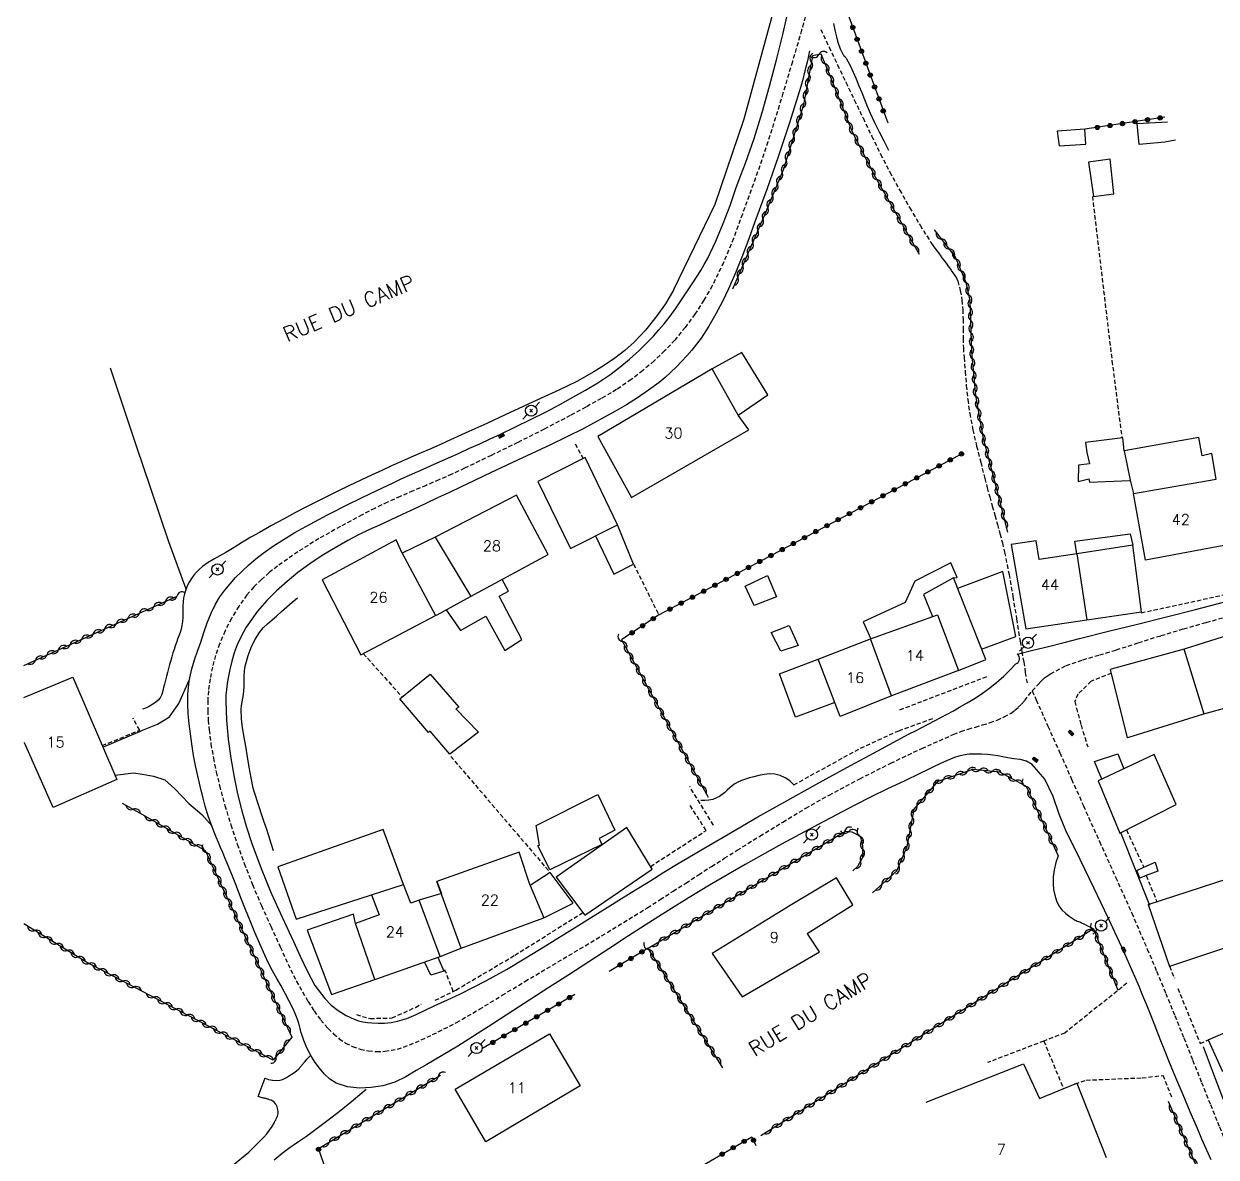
# Model space of a CAD drawing. Header units: millimetres. Extents: x 173000 to 174000, y 134000 to 135000.
# Drawn here: x 173000 to 173140.9, y 134255 to 134388.9 of the extents above; entities that cross this region are included whole.
import ezdxf
from ezdxf.enums import TextEntityAlignment as Align

# ---------------------------------------------------------------- set-up
doc = ezdxf.new("R2010")
doc.units = ezdxf.units.MM
doc.linetypes.add('DASHED', pattern=[0.75, 0.5, -0.25])
doc.layers.get('0').update_dxf_attribs({"linetype": 'CONTINUOUS'})
for name, color, linetype in [('W0001', 6, 'DASHED'), ('W0008', 7, 'CONTINUOUS'), ('W0017', 7, 'CONTINUOUS'), ('W0070', 7, 'DASHED'), ('W0071', 7, 'CONTINUOUS'), ('W0101', 7, 'CONTINUOUS'), ('W0104', 1, 'CONTINUOUS'), ('W0105', 7, 'CONTINUOUS'), ('W0112', 1, 'DASHED'), ('W0211', 2, 'CONTINUOUS'), ('W0310', 3, 'CONTINUOUS'), ('W0323', 7, 'CONTINUOUS'), ('W0330', 7, 'CONTINUOUS'), ('W0401', 7, 'CONTINUOUS'), ('W0473', 7, 'CONTINUOUS'), ('W0989', 7, 'CONTINUOUS'), ('W0991', 7, 'CONTINUOUS'), ('W1102', 7, 'CONTINUOUS')]:
    doc.layers.add(name, color=color, linetype=linetype)
doc.styles.get("Standard").update_dxf_attribs({"font": 'romans.shx', "width": 0.85})

# ---------------------------------------------------------------- blocks, each defined once
blk = doc.blocks.new('T401')
for p, q in [((-0.3, 0.3), (0, 0.3)), ((-0.3, -0.25), (-0.3, 0.3)), ((-0.3, 0.15), (0, 0.15)), ((-0.3, 0), (0, 0)), ((0, 0.3), (0, -0.25)), ((-0.3, -0.15), (0, -0.15)), ((-0.3, -0.25), (-0.3, -0.3)), ((-0.3, -0.3), (0, -0.3)), ((0, -0.3), (0, -0.25))]:
    blk.add_line(p, q)
blk = doc.blocks.new('T473')
for p, q in [((-0.166667, 0.166667), (0.166667, -0.166667)), ((-0.166667, -0.166667), (0.166667, 0.166667)), ((0.500001, 0.500001), (1.000002, 1.000002)), ((-1.000002, -1.000002), (-0.500001, -0.500001))]:
    blk.add_line(p, q)
blk.add_ellipse((0, 0), major_axis=(0.471405, 0.471405), ratio=1, start_param=5.4977871438, end_param=11.780972451)
blk = doc.blocks.new('t323o')
at = {"color": 0, "linetype": 'Continuous'}
for radius in [0.25, 0.15]:
    blk.add_circle((0, 0), radius, dxfattribs=at)
blk = doc.blocks.new('t310o')
at = {"color": 0, "linetype": 'Continuous'}
for centre, start, end in [((-0.5, 0.38), 216.8699, 323.1304), ((0.5, -0.37), 36.8699, 143.1303)]:
    blk.add_arc(centre, 0.625, start, end, dxfattribs=at)

msp = doc.modelspace()

# ---------------------------------------------------------------- linework, layer by layer
at = {"layer": 'W0001'}
for points in [[(173092.88, 134391.89), (173091.88, 134388.13), (173090.79, 134384.41), (173089.68, 134380.69), (173088.81, 134377.82), (173087.89, 134374.96), (173086.94, 134372.11), (173085.93, 134369.28), (173084.89, 134366.41), (173083.83, 134363.53), (173082.67, 134360.69), (173081.32, 134357.93), (173080.34, 134356.24), (173079.28, 134354.6), (173078.13, 134353.02), (173076.89, 134351.51), (173075.7, 134350.24), (173074.44, 134349.04), (173073.12, 134347.91), (173071.75, 134346.85), (173070.02, 134345.67), (173068.22, 134344.61), (173066.39, 134343.61), (173064.56, 134342.62), (173061.47, 134340.99), (173058.35, 134339.42), (173055.21, 134337.89), (173052.06, 134336.38), (173050.56, 134335.68), (173049.04, 134335.01), (173047.51, 134334.35), (173045.99, 134333.7), (173044.46, 134333.04), (173042.95, 134332.36), (173041.45, 134331.64), (173039.97, 134330.89), (173037.4, 134329.5), (173034.86, 134328.06), (173032.37, 134326.51), (173029.98, 134324.82), (173029, 134324.05), (173028.06, 134323.24), (173027.16, 134322.36), (173026.35, 134321.41), (173025.38, 134320.06), (173024.52, 134318.63), (173023.77, 134317.15), (173023.12, 134315.62), (173022.65, 134314.26), (173022.28, 134312.88), (173022, 134311.48), (173021.8, 134310.06), (173021.72, 134308.91), (173021.72, 134307.75), (173021.79, 134306.6), (173021.89, 134305.45), (173022.1, 134303.79), (173022.39, 134302.14), (173022.73, 134300.5), (173023.12, 134298.88), (173023.75, 134296.55), (173024.45, 134294.24), (173025.22, 134291.96), (173026.03, 134289.69), (173027.01, 134287.19), (173028.07, 134284.71), (173029.17, 134282.26), (173030.29, 134279.82), (173030.91, 134278.47), (173031.53, 134277.13), (173032.19, 134275.8), (173032.91, 134274.5), (173033.59, 134273.37), (173034.3, 134272.26), (173035.08, 134271.18), (173035.95, 134270.18), (173036.59, 134269.56), (173037.27, 134268.98), (173038.01, 134268.47), (173038.82, 134268.06), (173039.74, 134267.75), (173040.7, 134267.54), (173041.67, 134267.46), (173042.65, 134267.49), (173044.14, 134267.76), (173045.57, 134268.24), (173046.95, 134268.84), (173048.29, 134269.46), (173051.11, 134270.88), (173053.83, 134272.46), (173056.51, 134274.11), (173059.19, 134275.74), (173062.44, 134277.66), (173065.68, 134279.58), (173068.92, 134281.53), (173072.13, 134283.5), (173073.66, 134284.46), (173075.18, 134285.42), (173076.69, 134286.4), (173078.2, 134287.37), (173079.72, 134288.35), (173081.23, 134289.33), (173082.75, 134290.29), (173084.27, 134291.24), (173086.96, 134292.92), (173089.66, 134294.58), (173092.37, 134296.21), (173095.13, 134297.77), (173098.75, 134299.69), (173102.41, 134301.53), (173106.1, 134303.28), (173109.85, 134304.94), (173110.69, 134305.27), (173111.54, 134305.55), (173112.41, 134305.8), (173113.27, 134306.05), (173114.14, 134306.32), (173114.99, 134306.63), (173115.82, 134307.01), (173116.62, 134307.46), (173117.07, 134307.78), (173117.48, 134308.13), (173117.87, 134308.51), (173118.24, 134308.92), (173119.12, 134310.08)], [(173119.12, 134310.08), (173119.98, 134311.01), (173120.28, 134311.31), (173120.59, 134311.6), (173120.93, 134311.86), (173121.28, 134312.1), (173123.12, 134313.06), (173125.09, 134313.75), (173127.08, 134314.32), (173129.03, 134314.91), (173131.68, 134315.77), (173134.34, 134316.6), (173137.01, 134317.4), (173139.69, 134318.17), (173142.49, 134318.94)], [(173119.12, 134310.08), (173119.6, 134309.01), (173120.99, 134305.89), (173122.39, 134302.76), (173123.78, 134299.64), (173125.17, 134296.51), (173127.07, 134292.28), (173128.98, 134288.06), (173130.88, 134283.82), (173132.72, 134279.57), (173133.82, 134276.96), (173134.9, 134274.34), (173135.97, 134271.71), (173137.03, 134269.08), (173138.08, 134266.45), (173139.13, 134263.82), (173140.19, 134261.19), (173141.25, 134258.56), (173143.1, 134253.94)]]:
    msp.add_lwpolyline(points, dxfattribs=at)
at = {"layer": 'W0008'}
for points in [[(173084.15, 134369.56), (173084.72, 134370.99), (173085.27, 134372.43), (173085.78, 134373.88), (173086.26, 134375.34), (173087.21, 134378.42), (173088.1, 134381.52), (173088.93, 134384.64), (173089.7, 134387.77), (173090.41, 134390.93), (173091.06, 134394.1), (173091.65, 134397.28), (173092.23, 134400.46), (173093.03, 134405.12), (173093.78, 134409.79), (173094.49, 134414.47), (173095.14, 134419.15)], [(173095.67, 134388.91), (173095.82, 134388.14), (173096, 134387.36), (173096.14, 134386.85), (173096.3, 134386.35), (173096.48, 134385.85), (173096.71, 134385.37), (173096.76, 134385.28), (173096.82, 134385.2), (173096.88, 134385.12), (173096.94, 134385.04), (173097.01, 134384.97), (173097.07, 134384.89), (173097.13, 134384.81), (173097.18, 134384.73), (173097.6, 134383.96), (173097.98, 134383.17), (173098.33, 134382.37), (173098.66, 134381.56), (173098.98, 134380.75), (173099.31, 134379.94), (173099.64, 134379.14), (173099.99, 134378.34), (173100.51, 134377.24), (173101.04, 134376.14), (173101.58, 134375.05), (173102.13, 134373.96)], [(173092.83, 134385.69), (173092.57, 134384.5), (173092.28, 134383.32), (173091.97, 134382.14), (173091.64, 134380.97), (173090.43, 134377.06), (173089.12, 134373.18), (173087.76, 134369.32), (173086.36, 134365.47), (173085.63, 134363.48), (173084.89, 134361.5), (173084.11, 134359.53), (173083.24, 134357.59), (173082.52, 134356.09), (173081.74, 134354.61), (173080.91, 134353.16), (173080.01, 134351.75), (173079.48, 134351.03), (173078.93, 134350.34), (173078.34, 134349.67), (173077.74, 134349.02), (173077.1, 134348.36), (173076.45, 134347.72), (173075.77, 134347.11), (173075.06, 134346.52), (173073.8, 134345.59), (173072.51, 134344.71), (173071.18, 134343.87), (173069.83, 134343.08), (173066.06, 134341.05), (173062.21, 134339.16), (173058.33, 134337.35), (173054.47, 134335.52), (173053.08, 134334.85), (173051.68, 134334.19), (173050.28, 134333.53), (173048.88, 134332.87), (173047.48, 134332.21), (173046.08, 134331.55), (173044.69, 134330.9), (173043.29, 134330.24), (173042.03, 134329.66), (173040.77, 134329.09), (173039.52, 134328.5), (173038.29, 134327.86), (173036.76, 134326.99), (173035.25, 134326.07), (173033.78, 134325.1), (173032.36, 134324.04), (173031.09, 134323), (173029.86, 134321.91), (173028.7, 134320.74), (173027.62, 134319.5), (173026.92, 134318.56), (173026.27, 134317.59), (173025.7, 134316.57), (173025.2, 134315.51), (173024.84, 134314.57), (173024.56, 134313.6), (173024.34, 134312.61), (173024.15, 134311.63), (173024.03, 134310.94), (173023.94, 134310.25), (173023.88, 134309.56), (173023.86, 134308.87), (173023.94, 134306.61), (173024.14, 134304.35), (173024.45, 134302.12), (173024.83, 134299.89), (173025.25, 134297.9), (173025.74, 134295.92), (173026.31, 134293.97), (173026.94, 134292.04), (173028.03, 134289.09), (173029.23, 134286.18), (173030.52, 134283.32), (173031.86, 134280.48), (173032.66, 134278.75), (173033.46, 134276.99), (173034.38, 134275.28), (173035.55, 134273.72), (173036.31, 134272.96), (173037.15, 134272.3), (173038.06, 134271.74), (173039.02, 134271.27), (173039.53, 134271.09), (173040.05, 134270.97), (173040.58, 134270.89), (173041.11, 134270.84), (173041.86, 134270.81), (173042.62, 134270.83), (173043.38, 134270.9), (173044.13, 134271.04), (173045.26, 134271.38), (173046.35, 134271.84), (173047.42, 134272.35), (173048.48, 134272.85), (173050.04, 134273.56), (173051.59, 134274.29), (173053.14, 134275.05), (173054.66, 134275.85), (173057, 134277.17), (173059.31, 134278.55), (173061.61, 134279.97), (173063.9, 134281.37), (173065.58, 134282.4), (173067.25, 134283.44), (173068.93, 134284.48), (173070.6, 134285.53), (173072.27, 134286.57), (173073.94, 134287.61), (173075.62, 134288.64), (173077.31, 134289.66), (173080.44, 134291.52), (173083.58, 134293.36), (173086.73, 134295.18), (173089.9, 134296.97), (173093.55, 134299.01), (173097.22, 134301.01), (173100.9, 134303), (173104.58, 134304.98), (173105.32, 134305.37), (173106.07, 134305.76), (173106.83, 134306.15), (173107.58, 134306.53), (173108.33, 134306.92), (173109.08, 134307.31), (173109.82, 134307.72), (173110.55, 134308.14), (173111.46, 134308.67), (173112.37, 134309.22), (173113.25, 134309.8), (173114.11, 134310.42), (173114.93, 134311.09), (173115.72, 134311.78), (173116.48, 134312.51), (173117.2, 134313.27)], [(173140.25, 134254.65), (173139.72, 134255.89), (173139.18, 134257.12), (173138.65, 134258.36), (173137.79, 134260.35), (173136.95, 134262.35), (173136.11, 134264.34), (173135.28, 134266.35), (173134.83, 134267.45), (173134.39, 134268.55), (173133.96, 134269.65), (173133.52, 134270.76), (173133.09, 134271.86), (173132.65, 134272.96), (173132.21, 134274.06), (173131.75, 134275.16), (173131.25, 134276.33), (173130.75, 134277.49), (173130.23, 134278.65), (173129.7, 134279.81), (173128.09, 134283.27), (173126.45, 134286.71), (173124.78, 134290.14), (173123.1, 134293.56), (173122.31, 134295.5), (173121.59, 134297.6), (173120.61, 134299.66), (173119.13, 134301.37), (173118.46, 134301.76), (173117.72, 134301.96), (173116.97, 134302.06), (173116.26, 134302.18), (173115.67, 134302.3), (173115.07, 134302.4), (173114.47, 134302.48), (173113.86, 134302.54), (173113.13, 134302.58), (173112.41, 134302.6), (173111.68, 134302.58), (173110.95, 134302.49), (173110.45, 134302.37), (173109.96, 134302.19), (173109.48, 134302), (173109.01, 134301.8), (173108.23, 134301.46), (173107.46, 134301.1), (173106.69, 134300.72), (173105.92, 134300.35), (173103.98, 134299.42), (173102.03, 134298.49), (173100.09, 134297.54), (173098.16, 134296.57), (173093.82, 134294.29), (173089.51, 134291.96), (173085.23, 134289.58), (173080.99, 134287.11), (173078.58, 134285.66), (173076.19, 134284.18), (173073.82, 134282.67), (173071.45, 134281.14), (173069.1, 134279.6), (173066.74, 134278.06), (173064.38, 134276.53), (173062.01, 134275.02), (173058.43, 134272.72), (173054.87, 134270.39), (173051.27, 134268.1), (173047.59, 134265.95), (173046.36, 134265.23), (173045.12, 134264.49), (173043.81, 134263.84), (173042.41, 134263.42), (173041.05, 134263.21), (173039.65, 134263.15), (173038.25, 134263.31), (173036.9, 134263.74), (173036.13, 134264.2), (173035.49, 134264.81), (173034.94, 134265.49), (173034.43, 134266.17), (173034.02, 134266.79), (173033.67, 134267.43), (173033.36, 134268.09), (173033.07, 134268.77), (173032.94, 134269.11), (173032.83, 134269.46), (173032.73, 134269.81), (173032.64, 134270.17), (173032.55, 134270.52), (173032.45, 134270.88), (173032.34, 134271.23), (173032.21, 134271.57), (173031.81, 134272.51), (173031.36, 134273.43), (173030.88, 134274.33), (173030.38, 134275.22), (173029.88, 134276.11), (173029.39, 134277.01), (173028.92, 134277.91), (173028.47, 134278.83), (173027.87, 134280.17), (173027.29, 134281.53), (173026.73, 134282.89), (173026.18, 134284.26), (173025.64, 134285.63), (173025.11, 134287), (173024.56, 134288.37), (173024.01, 134289.73), (173023.76, 134290.35), (173023.5, 134290.96), (173023.24, 134291.56), (173022.98, 134292.17), (173022.72, 134292.78), (173022.47, 134293.4), (173022.23, 134294.01), (173022.01, 134294.64), (173021.71, 134295.54), (173021.43, 134296.46), (173021.18, 134297.38), (173020.95, 134298.31), (173020.63, 134299.67), (173020.33, 134301.05), (173020.06, 134302.43), (173019.84, 134303.81), (173019.67, 134304.99), (173019.52, 134306.17), (173019.42, 134307.36), (173019.38, 134308.55), (173019.37, 134308.93), (173019.38, 134309.31), (173019.39, 134309.7), (173019.41, 134310.08), (173019.44, 134310.46), (173019.48, 134310.84), (173019.54, 134311.22), (173019.6, 134311.6), (173019.85, 134312.68), (173020.17, 134313.73), (173020.53, 134314.78), (173020.9, 134315.82), (173021.28, 134316.96), (173021.67, 134318.11), (173022.11, 134319.24), (173022.64, 134320.33), (173023.16, 134321.17), (173023.74, 134321.96), (173024.37, 134322.72), (173025.02, 134323.45), (173025.79, 134324.22), (173026.58, 134324.96), (173027.41, 134325.67), (173028.27, 134326.34), (173029.49, 134327.2), (173030.75, 134328.01), (173032.03, 134328.77), (173033.32, 134329.51), (173035.86, 134330.88), (173038.43, 134332.18), (173041.02, 134333.43), (173043.62, 134334.67), (173044.59, 134335.12), (173045.56, 134335.57), (173046.53, 134336.01), (173047.51, 134336.44), (173048.48, 134336.87), (173049.46, 134337.3), (173050.43, 134337.73), (173051.41, 134338.17), (173052.64, 134338.73), (173053.87, 134339.28), (173055.1, 134339.84), (173056.32, 134340.41), (173058.1, 134341.27), (173059.87, 134342.13), (173061.64, 134343.02), (173063.38, 134343.95), (173064.87, 134344.76), (173066.35, 134345.59), (173067.8, 134346.46), (173069.21, 134347.41), (173070.4, 134348.31), (173071.54, 134349.27), (173072.65, 134350.26), (173073.71, 134351.3), (173074.38, 134351.99), (173075.02, 134352.71), (173075.63, 134353.45), (173076.23, 134354.2), (173076.99, 134355.22), (173077.71, 134356.27), (173078.41, 134357.33), (173079.1, 134358.4), (173079.54, 134359.07), (173079.97, 134359.74), (173080.38, 134360.43), (173080.76, 134361.13), (173081.73, 134363.19), (173082.62, 134365.28), (173083.43, 134367.4), (173084.15, 134369.56)], [(173117.35, 134314.42), (173119.2, 134314.88), (173121.04, 134315.33), (173122.89, 134315.79), (173124.73, 134316.25), (173128.15, 134317.11), (173131.57, 134317.97), (173134.98, 134318.83), (173138.4, 134319.7), (173143.39, 134321)], [(173117.2, 134313.27), (173117.35, 134313.34), (173117.47, 134313.44), (173117.56, 134313.58), (173117.62, 134313.73), (173117.63, 134313.92), (173117.59, 134314.11), (173117.5, 134314.29), (173117.36, 134314.43)], [(173133.01, 134284.72), (173129.63, 134293.21)], [(173146.03, 134250.88), (173144.12, 134255.69), (173142.23, 134260.5), (173141.5, 134262.37), (173140.78, 134264.25), (173140.07, 134266.12), (173139.37, 134268)]]:
    msp.add_lwpolyline(points, dxfattribs=at)
at = {"layer": 'W0017'}
for points in [[(173014, 134305.43), (173015.78, 134306.16), (173017.19, 134306.99), (173018.3, 134308.58), (173019.54, 134311.32)], [(173009.35, 134303.43), (173013.77, 134305.33), (173014, 134305.43)], [(173010.78, 134300.1), (173012.95, 134300.39), (173014, 134300.22)], [(173014, 134300.22), (173015.32, 134300), (173016.64, 134299.55), (173017.84, 134298.52), (173019.48, 134296.77), (173021.03, 134295.48), (173022.23, 134294.09)]]:
    msp.add_lwpolyline(points, dxfattribs=at)
at = {"layer": 'W0070'}
msp.add_lwpolyline([(173094.14, 134388.22), (173095.13, 134386.14), (173096.12, 134384.05), (173097.11, 134381.98), (173098.11, 134379.9), (173099.14, 134377.76), (173100.16, 134375.62), (173101.21, 134373.48), (173102.3, 134371.37), (173103.46, 134369.26), (173104.64, 134367.17), (173105.87, 134365.1), (173107.16, 134363.06), (173107.44, 134362.64), (173107.74, 134362.22), (173108.04, 134361.81), (173108.35, 134361.41), (173108.66, 134361), (173108.96, 134360.59), (173109.26, 134360.18), (173109.55, 134359.75), (173109.76, 134359.45), (173109.98, 134359.15), (173110.18, 134358.83), (173110.33, 134358.48), (173110.63, 134357.37), (173110.82, 134356.24), (173110.92, 134355.1), (173110.96, 134353.96), (173110.97, 134352.83), (173110.97, 134351.7), (173110.99, 134350.58), (173111.07, 134349.45), (173111.21, 134347.8), (173111.34, 134346.15), (173111.51, 134344.49), (173111.74, 134342.85), (173112.11, 134340.91), (173112.56, 134338.99), (173113.04, 134337.08), (173113.52, 134335.17), (173113.81, 134334.08), (173114.1, 134332.99), (173114.41, 134331.91), (173114.72, 134330.82), (173115.02, 134329.74), (173115.32, 134328.65), (173115.6, 134327.56), (173115.85, 134326.46), (173116.39, 134323.84), (173116.85, 134321.21), (173117.28, 134318.57), (173117.71, 134315.94), (173117.91, 134314.71), (173118.12, 134313.48), (173118.31, 134312.25), (173118.51, 134311.02)], dxfattribs=at)
at = {"layer": 'W0071'}
for points in [[(173028.49, 134264.33), (173028.92, 134264.17), (173029.37, 134264.08), (173029.82, 134264.05), (173030.28, 134264.09), (173030.55, 134264.16), (173030.8, 134264.27), (173031.04, 134264.41), (173031.27, 134264.55), (173031.59, 134264.75), (173031.9, 134264.96), (173032.2, 134265.19), (173032.48, 134265.43), (173032.55, 134265.5), (173032.62, 134265.58), (173032.69, 134265.66), (173032.75, 134265.74), (173032.81, 134265.82), (173032.87, 134265.9), (173032.94, 134265.98), (173033, 134266.05), (173033.23, 134266.3), (173033.45, 134266.55), (173033.68, 134266.79), (173033.91, 134267.03)], [(173027.69, 134262.14), (173028.49, 134264.34)], [(173040.45, 134262.96), (173038.95, 134261.72), (173037.43, 134260.5), (173035.9, 134259.3), (173034.35, 134258.12), (173033.87, 134257.77), (173033.4, 134257.43), (173032.91, 134257.1), (173032.43, 134256.78), (173031.95, 134256.45), (173031.47, 134256.11), (173030.99, 134255.77), (173030.53, 134255.41), (173030.05, 134255.02), (173029.58, 134254.61)], [(173024.65, 134253.98), (173026.56, 134255.58), (173028.34, 134257.33), (173028.7, 134257.74), (173029.03, 134258.17), (173029.33, 134258.62), (173029.6, 134259.09), (173029.67, 134259.23), (173029.75, 134259.37), (173029.82, 134259.51), (173029.89, 134259.66), (173029.95, 134259.81), (173030, 134259.97), (173030.03, 134260.13), (173030.04, 134260.29), (173030.01, 134260.62), (173029.91, 134260.93), (173029.76, 134261.23), (173029.56, 134261.49), (173029.41, 134261.61), (173029.23, 134261.7), (173029.04, 134261.76), (173028.86, 134261.82), (173028.77, 134261.85), (173028.69, 134261.88), (173028.6, 134261.9), (173028.51, 134261.92), (173028.42, 134261.94), (173028.33, 134261.96), (173028.24, 134261.98), (173028.16, 134262), (173028.04, 134262.04), (173027.92, 134262.07), (173027.8, 134262.11), (173027.69, 134262.14)]]:
    msp.add_lwpolyline(points, dxfattribs=at)
at = {"layer": 'W0101'}
for points in [[(173081.33, 134348.13), (173067.8, 134340.13), (173071.78, 134332.94), (173085.65, 134340.91), (173084.4, 134342.65)], [(173084.4, 134342.65), (173081.33, 134348.13)], [(173142.21, 134327.32), (173132.51, 134325.53), (173131.11, 134333.39), (173140.86, 134335.09)], [(173058.21, 134333.19), (173048.6, 134328.23)], [(173052.78, 134321.24), (173061.95, 134326.17), (173058.21, 134333.19)], [(173044.69, 134326.35), (173044.7, 134326.34), (173043.97, 134327.92), (173035.23, 134323.2)], [(173048.6, 134328.23), (173052.79, 134321.24)], [(173124.41, 134326.28), (173119.94, 134325.61), (173119.61, 134327.81), (173116.62, 134327.37)], [(173116.62, 134327.37), (173118.39, 134317.42), (173125.59, 134318.48)], [(173044.69, 134326.35), (173048.63, 134318.96)], [(173124.41, 134326.28), (173125.59, 134318.48)], [(173035.23, 134323.2), (173039.82, 134314.34), (173048.63, 134318.96)], [(173100.03, 134316.23), (173107.93, 134319.05), (173110.43, 134312.5)], [(173146.9, 134317.98), (173142.45, 134316.7), (173137.06, 134314.99)], [(173102.52, 134309.47), (173096.42, 134307.03), (173093.84, 134313.82), (173100.03, 134316.23)], [(173139.44, 134307.33), (173137.06, 134314.99)], [(173110.43, 134312.5), (173102.52, 134309.47)], [(173005.79, 134311.7), (173011, 134299.6), (173003.46, 134296.31), (173000.08, 134303.94), (173000, 134303.91)], [(173000, 134309.29), (173005.79, 134311.7)], [(173149.11, 134310.01), (173139.38, 134307.31)], [(173059.8, 134287.07), (173058.51, 134291.02), (173048.78, 134287.56), (173049.33, 134286.15)], [(173132.84, 134284.83), (173153.43, 134291.52), (173155.88, 134284.35), (173135.34, 134277.52)], [(173041.06, 134285.98), (173044.87, 134287.21)], [(173046.72, 134285.33), (173045.71, 134285), (173045.7, 134285.01), (173044.87, 134287.21)], [(173051.66, 134279.69), (173048.78, 134287.56)], [(173059.8, 134287.07), (173061.42, 134283.26)], [(173041.06, 134285.98), (173041.99, 134283.63), (173039.2, 134282.6)], [(173049.18, 134278.7), (173046.72, 134285.33)], [(173132.84, 134284.83), (173135.34, 134277.52)], [(173041.45, 134275.99), (173039.2, 134282.6)], [(173051.66, 134279.69), (173061.42, 134283.26)], [(173041.45, 134275.99), (173049.18, 134278.7)], [(173106.6, 134261.5), (173118.08, 134266.01), (173120, 134261.93), (173124.41, 134263.72), (173127.88, 134254.96)]]:
    msp.add_lwpolyline(points, dxfattribs=at)
for points in [[(173096.01, 134287.99), (173090.52, 134284.71), (173081.33, 134279.06), (173084.88, 134273.92), (173094.01, 134279.25), (173092.61, 134281.34), (173092.53, 134281.42), (173097.94, 134284.81)], [(173062.08, 134269.55), (173065.71, 134263.43), (173054.57, 134256.79), (173050.96, 134263.03)]]:
    msp.add_lwpolyline(points, close=True, dxfattribs=at)
at = {"layer": 'W0104'}
for points in [[(173136.07, 134375.15), (173134.81, 134374.9), (173131.77, 134374.62), (173131.52, 134377.1), (173135.09, 134377.3)], [(173084.84, 134350.04), (173081.33, 134348.13)], [(173084.4, 134342.65), (173087.88, 134345.05), (173084.84, 134350.04)], [(173140.86, 134335.09), (173140.36, 134338.13), (173139.2, 134337.85), (173138.8, 134340), (173129.98, 134338.44), (173129.84, 134339.97), (173125.42, 134339.41), (173125.59, 134338.25), (173125.9, 134336.88), (173124.59, 134336.76), (173124.54, 134334.8), (173125.81, 134335.14), (173125.9, 134334.73), (173130.64, 134334.94), (173130.7, 134334.97), (173131.11, 134333.39)], [(173129.98, 134338.44), (173130.7, 134334.97)], [(173067.54, 134328.39), (173069.68, 134323.85), (173072.04, 134325.05), (173070.12, 134329.69)], [(173048.6, 134328.23), (173044.69, 134326.35)], [(173124.41, 134326.28), (173124.17, 134327.78), (173130.71, 134328.64), (173131.02, 134327.29)], [(173125.59, 134318.48), (173132.04, 134319.43), (173131.02, 134327.29), (173124.41, 134326.28)], [(173110.43, 134312.5), (173113.63, 134313.8), (173109.82, 134323.42), (173110.27, 134323.46), (173109.51, 134325.22), (173105.26, 134323.03), (173104.11, 134320.51), (173099.15, 134318.25), (173100.06, 134316.23)], [(173049.88, 134319.64), (173051.57, 134317.2), (173054.58, 134318.89), (173056.81, 134314.84), (173058.85, 134316.13), (173056.15, 134321.28), (173057.26, 134321.87), (173056.51, 134323.24)], [(173109.82, 134323.42), (173106.27, 134321.46), (173107.36, 134318.85)], [(173113.15, 134315.02), (173117.2, 134316.5), (173115.64, 134324.18), (173110.31, 134322.18)], [(173048.63, 134318.96), (173048.84, 134319.07), (173052.78, 134321.24)], [(173137.06, 134314.99), (173128.47, 134312.62), (173128.38, 134312.58)], [(173095.79, 134308.69), (173091.15, 134306.96), (173089.29, 134312.07), (173093.84, 134313.82)], [(173139.38, 134307.31), (173130.37, 134304.52), (173128.38, 134312.58)], [(173127.36, 134299.64), (173126.49, 134301.72), (173129.23, 134302.63), (173129.95, 134300.86)], [(173044.87, 134287.21), (173042.43, 134293.69), (173030.01, 134289.28)], [(173030.01, 134289.28), (173032.18, 134283.1)], [(173061.42, 134283.26), (173064.89, 134285.01), (173062.16, 134288.63), (173059.8, 134287.07)], [(173032.18, 134283.1), (173041.06, 134285.98)], [(173049.33, 134286.15), (173046.72, 134285.33)], [(173039.2, 134282.6), (173038.94, 134283.68), (173033.48, 134281.79)], [(173033.48, 134281.79), (173036.33, 134274.21)], [(173049.18, 134278.7), (173049.17, 134278.7), (173051.66, 134279.69)], [(173048.9, 134278.6), (173049.6, 134276.96), (173048.07, 134276.49), (173047.32, 134278.05)], [(173036.33, 134274.21), (173041.45, 134275.99)], [(173139.93, 134268.83), (173144.93, 134271.01), (173146.66, 134267.35)], [(173139.93, 134268.83), (173141.6, 134265.11)]]:
    msp.add_lwpolyline(points, dxfattribs=at)
for points in [[(173125.34, 134376.42), (173122.07, 134376.21), (173122.32, 134374.47), (173125.45, 134374.65)], [(173125.76, 134372.53), (173126.38, 134368.47), (173128.76, 134368.81), (173128.33, 134372.9)], [(173066.33, 134337.65), (173060.73, 134334.8), (173064.58, 134326.89), (173070.12, 134329.69)], [(173085.23, 134322.43), (173087.87, 134323.72), (173088.92, 134321.19), (173086.28, 134320.15)], [(173089.43, 134314.78), (173088.29, 134316.96), (173090.42, 134317.8), (173091.48, 134315.43)], [(173050.32, 134302.61), (173047.99, 134305.31), (173047.8, 134305.16), (173044.43, 134309.12), (173048, 134312.05), (173051.37, 134308.13), (173051.02, 134307.96), (173053.7, 134305.18)], [(173126.93, 134299.44), (173129.46, 134293.25), (173136.14, 134296.65), (173133.53, 134302.55)], [(173062.13, 134288.94), (173060.71, 134291.8), (173060.9, 134291.86), (173060.54, 134294.18), (173067.82, 134297.83), (173069.83, 134293.63), (173067.96, 134292.63), (173068.28, 134291.93)], [(173066.27, 134283.56), (173074.24, 134289.01), (173071.24, 134293.93), (173062.89, 134288.08)]]:
    msp.add_lwpolyline(points, close=True, dxfattribs=at)
at = {"layer": 'W0105'}
for points in [[(173132.3, 134289.25), (173133.66, 134289.83), (173133.96, 134288.79), (173132.59, 134288.26)], [(173132.59, 134288.26), (173131.84, 134287.93), (173131.47, 134288.87), (173132.3, 134289.25)]]:
    msp.add_lwpolyline(points, dxfattribs=at)
at = {"layer": 'W0112'}
for points in [[(173126.23, 134368.5), (173128.55, 134349.07), (173129.72, 134339.96)], [(173065.15, 134339.27), (173066.08, 134337.52)], [(173132, 134319.29), (173142.49, 134321.58), (173151.14, 134323.63), (173161.71, 134326.1)], [(173072.04, 134325.05), (173075.01, 134319.04)], [(173040.1, 134314.48), (173044.7, 134309.34)], [(173103.5, 134307.84), (173114.01, 134311.86)], [(173128.48, 134312.17), (173126.08, 134311.21), (173124.53, 134309.69), (173124.17, 134308.83), (173124.34, 134308.04), (173124.9, 134306.02), (173125.68, 134303.47)], [(173009.27, 134303.61), (173013.69, 134305.43), (173012.9, 134306.84)], [(173090.97, 134298.98), (173098.85, 134303.31), (173103.37, 134305.37), (173107.41, 134306.83)], [(173050.43, 134302.34), (173062.05, 134288.76)], [(173081.48, 134294.22), (173078.66, 134298.78)], [(173074.04, 134289.34), (173080.59, 134293.57), (173078.7, 134296.58)], [(173130.26, 134293.65), (173132.3, 134289.25)], [(173132.59, 134288.26), (173133.86, 134285.16)], [(173048.61, 134273.52), (173051.04, 134274.73), (173058.01, 134278.84), (173066.03, 134283.88)], [(173050.73, 134274.57), (173049.74, 134277.12)], [(173135.34, 134277.53), (173135.95, 134276.12)], [(173130.32, 134275.54), (173122.97, 134269.65), (173120.49, 134268.7), (173122.82, 134263.08)], [(173136.33, 134274.92), (173138.97, 134268.42), (173139.95, 134268.84)], [(173039.28, 134271.82), (173040.92, 134271.37), (173043.51, 134271.43), (173046.25, 134272.68), (173046.93, 134273.07)], [(173120.49, 134268.7), (173113.85, 134266.16)], [(173124.18, 134263.63), (173125.5, 134264.08), (173132.11, 134264.36)], [(173132.11, 134264.36), (173134.58, 134264.63)], [(173135.63, 134262.07), (173134.58, 134264.63)]]:
    msp.add_lwpolyline(points, dxfattribs=at)
at = {"layer": 'W0211'}
for points in [[(173076.78, 134357.49), (173075.79, 134355.81), (173074.68, 134354.21), (173073.45, 134352.69), (173072.11, 134351.27), (173071.01, 134350.27), (173069.83, 134349.38), (173068.6, 134348.55), (173067.34, 134347.77), (173065.31, 134346.64), (173063.22, 134345.62), (173061.11, 134344.65), (173059, 134343.68), (173056.86, 134342.67), (173054.71, 134341.68), (173052.55, 134340.7), (173050.4, 134339.72), (173049.24, 134339.2), (173048.08, 134338.69), (173046.93, 134338.18), (173045.77, 134337.67), (173044.61, 134337.16), (173043.45, 134336.65), (173042.3, 134336.12), (173041.14, 134335.59), (173039.23, 134334.69), (173037.32, 134333.78), (173035.42, 134332.85), (173033.53, 134331.9), (173032.09, 134331.15), (173030.66, 134330.38), (173029.24, 134329.6), (173027.82, 134328.8), (173026.82, 134328.22), (173025.83, 134327.63), (173024.84, 134327.03), (173023.86, 134326.43), (173023.16, 134326.03), (173022.46, 134325.65), (173021.77, 134325.24), (173021.12, 134324.77), (173020.75, 134324.45), (173020.4, 134324.11), (173020.08, 134323.75), (173019.79, 134323.36), (173019.53, 134322.93), (173019.3, 134322.48), (173019.12, 134322.01), (173018.97, 134321.53), (173018.87, 134321.07), (173018.82, 134320.6), (173018.8, 134320.13), (173018.79, 134319.66), (173018.79, 134319.2), (173018.77, 134318.73), (173018.73, 134318.26), (173018.66, 134317.8), (173018.57, 134317.38), (173018.45, 134316.97), (173018.32, 134316.57), (173018.17, 134316.17), (173018.02, 134315.78), (173017.88, 134315.38), (173017.74, 134314.98), (173017.61, 134314.58), (173017.48, 134314.11), (173017.35, 134313.65), (173017.22, 134313.19), (173017.1, 134312.73), (173016.98, 134312.26), (173016.86, 134311.8), (173016.73, 134311.34), (173016.6, 134310.87), (173016.5, 134310.47), (173016.41, 134310.06), (173016.29, 134309.65), (173016.09, 134309.27), (173015.85, 134308.97), (173015.56, 134308.72), (173015.25, 134308.51), (173014.94, 134308.32), (173014.72, 134308.19), (173014.49, 134308.09), (173014.26, 134308), (173014.02, 134307.93)], [(173029.49, 134291.18), (173029.21, 134292.05), (173028.93, 134292.93), (173028.65, 134293.8), (173028.37, 134294.67), (173028.21, 134295.16), (173028.05, 134295.64), (173027.88, 134296.13), (173027.71, 134296.61), (173027.55, 134297.1), (173027.39, 134297.59), (173027.25, 134298.08), (173027.11, 134298.58), (173026.84, 134299.81), (173026.61, 134301.05), (173026.41, 134302.29), (173026.22, 134303.54), (173026.03, 134304.61), (173025.84, 134305.7), (173025.7, 134306.79), (173025.66, 134307.89), (173025.7, 134308.34), (173025.79, 134308.78), (173025.89, 134309.22), (173025.96, 134309.65), (173026, 134310.1), (173026.02, 134310.55), (173026.03, 134311), (173026.03, 134311.46), (173026.04, 134311.91), (173026.07, 134312.36), (173026.12, 134312.82), (173026.21, 134313.26), (173026.49, 134314.24), (173026.85, 134315.2), (173027.3, 134316.11), (173027.84, 134316.98), (173028.28, 134317.53), (173028.79, 134318.01), (173029.32, 134318.46), (173029.84, 134318.92), (173030.45, 134319.47), (173031.07, 134320.02), (173031.7, 134320.56), (173032.34, 134321.08)], [(173090.97, 134298.98), (173090.49, 134299.43), (173089.95, 134299.79), (173089.35, 134300.06), (173088.72, 134300.23), (173088.08, 134300.28), (173087.44, 134300.2), (173086.82, 134300.06), (173086.22, 134299.91), (173085.74, 134299.79), (173085.26, 134299.66), (173084.79, 134299.5), (173084.33, 134299.29), (173083.99, 134299.09), (173083.68, 134298.85), (173083.39, 134298.6), (173083.1, 134298.33), (173082.81, 134298.07), (173082.51, 134297.82), (173082.18, 134297.6), (173081.83, 134297.42), (173081.38, 134297.26), (173080.92, 134297.16), (173080.45, 134297.11), (173079.97, 134297.12)], [(173122.2, 134290.58), (173121.92, 134289.78), (173121.73, 134288.95), (173121.62, 134288.11), (173121.61, 134287.26), (173121.66, 134286.59), (173121.78, 134285.92), (173121.98, 134285.28), (173122.28, 134284.66), (173122.62, 134284.2), (173123.04, 134283.8), (173123.49, 134283.45), (173123.95, 134283.13), (173124.07, 134283.06), (173124.2, 134282.99), (173124.32, 134282.94), (173124.45, 134282.88), (173124.58, 134282.83), (173124.71, 134282.78), (173124.84, 134282.73), (173124.96, 134282.67), (173125.31, 134282.5), (173125.66, 134282.32), (173126.01, 134282.14), (173126.35, 134281.96)]]:
    msp.add_lwpolyline(points, dxfattribs=at)
at = {"layer": 'W0310'}
for points in [[(173105.8, 134361.62), (173100.62, 134370.75), (173097.94, 134376), (173095.18, 134382.92), (173094.18, 134385.31), (173093.15, 134385.09), (173092.09, 134379.33), (173089.69, 134371.64), (173087.46, 134366.19), (173083.73, 134357.55)], [(173116.24, 134328.81), (173114.89, 134334.05), (173113.36, 134339.91), (173112.47, 134344.99), (173111.98, 134350.13), (173111.79, 134356.19), (173111.32, 134358.32), (173110.02, 134361.41), (173108.8, 134362.95), (173107.58, 134364.53)], [(173014, 134319.43), (173018.11, 134321.28)], [(173000, 134313.09), (173014, 134319.43)], [(173070.6, 134316.1), (173080.83, 134297.5)], [(173100.26, 134286.21), (173103.14, 134288.8), (173104.35, 134291.69), (173105.17, 134296.08), (173108.03, 134299.4), (173112.15, 134300.82), (173115.27, 134300.5), (173118.34, 134298.86)], [(173118.41, 134298.81), (173122.2, 134290.58)], [(173011.62, 134296.82), (173014, 134295.46)], [(173014, 134295.46), (173021.44, 134291.21), (173031.65, 134269.18)], [(173073.74, 134279.66), (173097.07, 134293.49)], [(173097.05, 134293.49), (173097.83, 134293.44), (173098.8, 134292.92), (173099.07, 134291.8), (173099.08, 134290.39), (173098.49, 134289.32), (173097.92, 134288.82)], [(173014, 134274.57), (173007.34, 134278.07), (173000, 134282.54)], [(173126.35, 134281.96), (173087.08, 134257.52)], [(173126.35, 134281.96), (173129.26, 134274.7)], [(173082.59, 134265.54), (173073.74, 134279.66)], [(173031.65, 134269.18), (173029.47, 134266.46), (173014, 134274.57)], [(173034.79, 134256), (173049.24, 134264.66)], [(173144.7, 134239.61), (173135.22, 134261.56)]]:
    msp.add_lwpolyline(points, dxfattribs=at)
at = {"layer": 'W0323'}
for points in [[(173112.71, 134524.6), (173107.74, 134486.65), (173102.51, 134443.4), (173097.53, 134405.12), (173096.62, 134392.04), (173102.05, 134377.19)], [(173134.78, 134377.86), (173125.34, 134376.42)], [(173075.01, 134319.04), (173087.31, 134325.55), (173111.01, 134338.2)], [(173075.01, 134319.04), (173070.61, 134316.1)], [(173073.74, 134279.66), (173069.15, 134276.93)], [(173065.08, 134274.19), (173054.12, 134267.78)], [(173045.51, 134228.02), (173043.85, 134232.08), (173075, 134251), (173086.02, 134257.39), (173086.48, 134256.37)], [(173043.85, 134232.08), (173038.74, 134244.71), (173034.79, 134256.01)]]:
    msp.add_lwpolyline(points, dxfattribs=at)
at = {"layer": 'W0330'}
for points in [[(173076.78, 134357.49), (173081.68, 134367.59), (173085.11, 134377.65), (173088.42, 134389.78), (173092.3, 134408.68), (173094.64, 134423.51), (173097.4, 134443.98), (173101.11, 134473.36), (173104.11, 134497.94), (173106.55, 134517.76), (173110.55, 134551.83), (173113.69, 134578.02), (173117.73, 134608.54), (173121.32, 134638.27), (173123, 134654.18), (173124.58, 134665.54)], [(173010.21, 134348.25), (173013.38, 134338.66), (173014, 134336.82)], [(173014, 134336.82), (173017.09, 134327.72), (173019.15, 134322.13)]]:
    msp.add_lwpolyline(points, dxfattribs=at)
at = {"layer": 'W1102'}
msp.add_lwpolyline([(173102.52, 134309.47), (173100.03, 134316.23)], dxfattribs=at)

# ---------------------------------------------------------------- block references
at = {"layer": 'W0310'}
for p, rotation in [((173093.02, 134384.39), 259.5751928024157), ((173093.92, 134385.26), 192.1860771425923), ((173094.66, 134384.17), 112.8272234343688), ((173092.75, 134382.92), 259.5751928024157), ((173095.24, 134382.79), 111.7228517284248), ((173092.48, 134381.44), 259.5751928024157), ((173095.79, 134381.39), 111.7228517284248), ((173092.21, 134379.97), 259.5751928024157), ((173096.35, 134380), 111.7228517284248), ((173091.83, 134378.51), 252.6379141408639), ((173096.9, 134378.61), 111.7228517284248), ((173091.39, 134377.08), 252.6379141408639), ((173097.46, 134377.21), 111.7228517284248), ((173090.94, 134375.65), 252.6379141408639), ((173098.03, 134375.83), 116.9994308723005), ((173090.49, 134374.22), 252.6379141408639), ((173098.71, 134374.49), 116.9994308723005), ((173099.39, 134373.15), 116.9994308723005), ((173090.04, 134372.79), 252.6379141408639), ((173100.07, 134371.82), 116.9994308723005), ((173089.57, 134371.37), 247.831986324109), ((173100.77, 134370.49), 119.6081180623555), ((173088.44, 134368.59), 247.831986324109), ((173089.01, 134369.98), 247.831986324109), ((173101.51, 134369.18), 119.6081180623555), ((173087.87, 134367.2), 247.831986324109), ((173102.25, 134367.88), 119.6081180623555), ((173087.3, 134365.81), 246.6495164682606), ((173102.99, 134366.58), 119.6081180623555), ((173086.71, 134364.43), 246.6495164682606), ((173103.73, 134365.27), 119.6081180623555), ((173086.11, 134363.06), 246.6495164682606), ((173104.47, 134363.97), 119.6081180623555), ((173108.4, 134363.47), 127.8926200972946), ((173085.52, 134361.68), 246.6495164682606), ((173105.21, 134362.66), 119.6081180623555), ((173109.33, 134362.29), 128.3646356522287), ((173084.92, 134360.3), 246.6495164682606), ((173110.17, 134361.06), 112.8278437519777), ((173084.33, 134358.93), 246.6495164682606), ((173110.75, 134359.68), 112.8278437519777), ((173111.33, 134358.29), 102.2982252541139), ((173111.65, 134356.83), 102.2982252541139), ((173111.81, 134355.34), 91.8135085389905), ((173111.86, 134353.84), 91.8135085389905), ((173111.91, 134352.34), 91.8135085389905), ((173111.96, 134350.84), 91.8135085389905), ((173112.05, 134349.35), 95.46509343269159), ((173112.2, 134347.86), 95.46509343269159), ((173112.34, 134346.36), 95.46509343269159), ((173112.49, 134344.87), 99.88197043567703), ((173112.75, 134343.39), 99.88197043567703), ((173113.01, 134341.91), 99.88197043567703), ((173113.26, 134340.44), 99.88197043567703), ((173113.6, 134338.98), 104.6925185521959), ((173113.98, 134337.53), 104.6925185521959), ((173114.36, 134336.07), 104.6925185521959), ((173114.74, 134334.62), 104.6925185521959), ((173115.12, 134333.17), 104.401130703785), ((173115.49, 134331.72), 104.401130703785), ((173115.86, 134330.27), 104.401130703785), ((173018.1, 134321.28), 24.34126500566594), ((173015.37, 134320.04), 24.34126500566594), ((173016.73, 134320.66), 24.34126500566594), ((173012.3, 134318.66), 24.34126500549105), ((173013.67, 134319.27), 24.34126500549105), ((173009.57, 134317.42), 24.34126500549105), ((173010.93, 134318.04), 24.34126500549105), ((173005.47, 134315.56), 24.34126500549105), ((173006.83, 134316.18), 24.34126500549105), ((173008.2, 134316.8), 24.34126500549105), ((173070.72, 134315.9), 298.8027555648634), ((173002.73, 134314.33), 24.34126500549105), ((173004.1, 134314.95), 24.34126500549105), ((173071.44, 134314.58), 298.8027555648634), ((173001.37, 134313.71), 24.34126500549105), ((173072.16, 134313.27), 298.8027555648634), ((173072.89, 134311.95), 298.8027555648634), ((173073.61, 134310.64), 298.8027555648634), ((173074.33, 134309.33), 298.8027555648634), ((173075.05, 134308.01), 298.8027555648634), ((173075.78, 134306.7), 298.8027555648634), ((173076.5, 134305.38), 298.8027555648634), ((173077.22, 134304.07), 298.8027555648634), ((173077.94, 134302.75), 298.8027555648634), ((173078.67, 134301.44), 298.8027555648634), ((173079.39, 134300.12), 298.8027555648634), ((173110.06, 134300.1), 18.97196394470505), ((173111.48, 134300.59), 18.97196394470505), ((173112.93, 134300.74), 354.1514325021004), ((173114.43, 134300.59), 354.1514325021004), ((173115.84, 134300.19), 331.8830160044231), ((173080.11, 134298.81), 298.8027555648634), ((173107.47, 134298.76), 49.2824725188944), ((173108.64, 134299.61), 18.97196394470505), ((173117.17, 134299.48), 331.8830160044231), ((173118.43, 134298.76), 294.7079501409484), ((173106.49, 134297.62), 49.2824725188944), ((173119.06, 134297.4), 294.7079501409484), ((173012.92, 134296.08), 330.2513472587006), ((173105.51, 134296.48), 49.2824725188944), ((173119.69, 134296.03), 294.7079501409484), ((173015.17, 134294.79), 330.2513472590357), ((173104.99, 134295.13), 79.37955653538245), ((173120.32, 134294.67), 294.7079501409484), ((173016.47, 134294.05), 330.2513472590357), ((173017.77, 134293.31), 330.2513472590357), ((173096.96, 134293.43), 30.66958160855742), ((173097.47, 134293.47), 356.3228090211065), ((173098.81, 134292.88), 283.6005425163855), ((173104.71, 134293.65), 79.37955653538245), ((173120.94, 134293.31), 294.7079501409484), ((173019.08, 134292.56), 330.2513472590357), ((173020.38, 134291.82), 330.2513472590357), ((173094.38, 134291.9), 30.66958160855742), ((173095.67, 134292.67), 30.66958160855742), ((173099.07, 134291.41), 270.2848488302324), ((173104.44, 134292.18), 79.37955653538245), ((173121.57, 134291.95), 294.7079501409484), ((173021.55, 134290.96), 294.864636565943), ((173091.8, 134290.37), 30.66958160855742), ((173093.09, 134291.13), 30.66958160855742), ((173098.84, 134289.97), 241.3107394564462), ((173103.96, 134290.76), 67.30559164911574), ((173022.19, 134289.6), 294.864636565943), ((173089.22, 134288.84), 30.66958160855742), ((173090.51, 134289.6), 30.66958160855742), ((173103.38, 134289.38), 67.30559164911574), ((173022.82, 134288.24), 294.864636565943), ((173086.64, 134287.31), 30.66958160855742), ((173087.93, 134288.07), 30.66958160855742), ((173101.37, 134287.22), 41.92231990865549), ((173102.49, 134288.22), 41.92231990865549), ((173023.45, 134286.87), 294.864636565943), ((173024.08, 134285.51), 294.864636565943), ((173084.06, 134285.78), 30.66958160855742), ((173085.35, 134286.54), 30.66958160855742), ((173024.71, 134284.15), 294.864636565943), ((173082.77, 134285.01), 30.66958160855742), ((173025.34, 134282.79), 294.864636565943), ((173080.19, 134283.48), 30.66958160855742), ((173081.48, 134284.25), 30.66958160855742), ((173001.28, 134281.76), 148.6649784844795), ((173025.97, 134281.43), 294.864636565943), ((173077.61, 134281.95), 30.66958160855742), ((173078.9, 134282.72), 30.66958160855742), ((173126.47, 134281.66), 291.8245246839198), ((173002.56, 134280.98), 148.6649784844795), ((173003.84, 134280.2), 148.6649784844795), ((173026.6, 134280.07), 294.864636565943), ((173075.03, 134280.42), 30.66958160855742), ((173076.32, 134281.19), 30.66958160855742), ((173124.01, 134280.5), 211.8878704019874), ((173125.29, 134281.3), 211.8878704019874), ((173127.03, 134280.26), 291.8245246839198), ((173005.12, 134279.42), 148.6649784844795), ((173027.23, 134278.71), 294.864636565943), ((173073.82, 134279.52), 122.0924925824171), ((173121.47, 134278.92), 211.8878704019874), ((173122.74, 134279.71), 211.8878704019874), ((173127.59, 134278.87), 291.8245246839198), ((173006.41, 134278.64), 148.6649784844795), ((173007.7, 134277.88), 152.3184392423294), ((173027.86, 134277.35), 294.864636565943), ((173074.62, 134278.25), 122.0924925824171), ((173118.92, 134277.33), 211.8878704019874), ((173120.19, 134278.13), 211.8878704019874), ((173128.15, 134277.48), 291.8245246839198), ((173009.03, 134277.18), 152.3184392423294), ((173010.36, 134276.48), 152.3184392423294), ((173028.49, 134275.99), 294.864636565943), ((173075.42, 134276.98), 122.0924925824171), ((173076.21, 134275.71), 122.0924925824171), ((173117.65, 134276.54), 211.8878704019874), ((173128.7, 134276.09), 291.8245246839198), ((173011.69, 134275.79), 152.3184392423294), ((173013.01, 134275.09), 152.3184392423294), ((173029.12, 134274.63), 294.864636565943), ((173077.01, 134274.44), 122.0924925824171), ((173115.1, 134274.96), 211.8878704019874), ((173116.37, 134275.75), 211.8878704019874), ((173015.33, 134273.88), 152.3184392421995), ((173016.66, 134273.18), 152.3184392421995), ((173029.75, 134273.26), 294.864636565943), ((173077.81, 134273.17), 122.0924925824171), ((173112.55, 134273.37), 211.8878704019874), ((173113.82, 134274.16), 211.8878704019874), ((173017.98, 134272.48), 152.3184392421995), ((173019.31, 134271.79), 152.3184392421995), ((173030.38, 134271.9), 294.864636565943), ((173078.61, 134271.89), 122.0924925824171), ((173110, 134271.79), 211.8878704019874), ((173111.28, 134272.58), 211.8878704019874), ((173020.64, 134271.09), 152.3184392421995), ((173021.97, 134270.39), 152.3184392421995), ((173031.02, 134270.54), 294.864636565943), ((173079.4, 134270.62), 122.0924925824171), ((173108.73, 134270.99), 211.8878704019874), ((173023.3, 134269.7), 152.3184392421995), ((173024.63, 134269), 152.3184392421995), ((173080.2, 134269.35), 122.0924925824171), ((173106.18, 134269.41), 211.8878704019874), ((173107.46, 134270.2), 211.8878704019874), ((173025.95, 134268.3), 152.3184392421995), ((173027.28, 134267.61), 152.3184392421995), ((173030.74, 134268.04), 231.4171987058131), ((173081, 134268.08), 122.0924925824171), ((173103.64, 134267.83), 211.8878704019874), ((173104.91, 134268.62), 211.8878704019874), ((173028.61, 134266.91), 152.3184392421995), ((173029.8, 134266.87), 231.4171987058131), ((173081.79, 134266.81), 122.0924925824171), ((173101.09, 134266.24), 211.8878704019874), ((173102.36, 134267.03), 211.8878704019874), ((173098.54, 134264.66), 211.8878704019874), ((173099.81, 134265.45), 211.8878704019874), ((173047.65, 134263.71), 30.93109607495297), ((173048.94, 134264.48), 30.93109607495297), ((173097.27, 134263.86), 211.8878704019874), ((173045.08, 134262.17), 30.93109607495297), ((173046.37, 134262.94), 30.93109607495297), ((173094.72, 134262.28), 211.8878704019874), ((173095.99, 134263.07), 211.8878704019874), ((173042.51, 134260.62), 30.93109607495297), ((173043.79, 134261.39), 30.93109607495297), ((173092.17, 134260.69), 211.8878704019874), ((173093.45, 134261.49), 211.8878704019874), ((173135.78, 134260.27), 113.3556148626843), ((173039.93, 134259.08), 30.93109607495297), ((173041.22, 134259.85), 30.93109607495297), ((173089.63, 134259.11), 211.8878704019874), ((173090.9, 134259.9), 211.8878704019874), ((173136.37, 134258.89), 113.3556148626843), ((173038.65, 134258.31), 30.93109607495297), ((173088.35, 134258.32), 211.8878704019874), ((173136.97, 134257.51), 113.3556148626843), ((173036.07, 134256.77), 30.93109607495297), ((173037.36, 134257.54), 30.93109607495297), ((173137.56, 134256.14), 113.3556148626843), ((173138.16, 134254.76), 113.3556148626843)]:
    msp.add_blockref('t310o', p, dxfattribs=dict(at, rotation=rotation))
at = {"layer": 'W0323'}
for p, rotation in [((173097.93, 134388.46), 290.0577155996439), ((173098.44, 134387.05), 290.0577155996439), ((173098.96, 134385.64), 290.0577155996439), ((173099.47, 134384.23), 290.0577155996439), ((173099.99, 134382.82), 290.0577155996439), ((173100.5, 134381.42), 290.0577155996439), ((173101.02, 134380.01), 290.0577155996439), ((173101.53, 134378.6), 290.0577155996439), ((173134.24, 134377.77), 188.6674234753445), ((173126.82, 134376.64), 188.6674234753445), ((173128.31, 134376.87), 188.6674234753445), ((173129.79, 134377.1), 188.6674234753445), ((173131.27, 134377.32), 188.6674234753445), ((173132.75, 134377.55), 188.6674234753445), ((173109.44, 134337.36), 28.08264840882857), ((173110.76, 134338.07), 28.08264840882857), ((173106.79, 134335.95), 28.08264840882857), ((173108.12, 134336.65), 28.08264840882857), ((173104.14, 134334.54), 28.08264840882857), ((173105.47, 134335.24), 28.08264840882857), ((173101.5, 134333.12), 28.08264840882857), ((173102.82, 134333.83), 28.08264840882857), ((173098.85, 134331.71), 28.08264840882857), ((173100.17, 134332.42), 28.08264840882857), ((173096.2, 134330.3), 28.08264840882857), ((173097.53, 134331.01), 28.08264840882857), ((173093.56, 134328.89), 28.08264840882857), ((173094.88, 134329.59), 28.08264840882857), ((173090.91, 134327.48), 28.08264840882857), ((173092.23, 134328.18), 28.08264840882857), ((173088.26, 134326.06), 28.08264840882857), ((173089.59, 134326.77), 28.08264840882857), ((173085.61, 134324.66), 27.92424462879978), ((173086.94, 134325.36), 27.92424462879978), ((173082.96, 134323.25), 27.92424462879978), ((173084.29, 134323.95), 27.92424462879978), ((173080.31, 134321.85), 27.92424462879978), ((173081.64, 134322.55), 27.92424462879978), ((173077.66, 134320.44), 27.92424462879978), ((173078.99, 134321.14), 27.92424462879978), ((173074.36, 134318.6), 213.6900675260673), ((173076.34, 134319.74), 27.92424462879978), ((173073.11, 134317.77), 213.6900675260673), ((173071.86, 134316.94), 213.6900675260673), ((173073.02, 134279.23), 210.7152941713181), ((173071.73, 134278.46), 210.7152941713181), ((173070.44, 134277.7), 210.7152941713181), ((173064.47, 134273.84), 210.3353654205714), ((173061.88, 134272.33), 210.3353654205714), ((173063.18, 134273.08), 210.3353654205714), ((173059.3, 134270.81), 210.3353654205714), ((173060.59, 134271.57), 210.3353654205714), ((173056.71, 134269.3), 210.3353654205714), ((173058, 134270.05), 210.3353654205714), ((173055.41, 134268.54), 210.3353654205714), ((173085.1, 134256.86), 30.09583364379971), ((173086.2, 134256.99), 294.3984796606111), ((173034.82, 134255.91), 109.2886908438769), ((173082.5, 134255.35), 30.09583364379971), ((173083.8, 134256.11), 30.09583364379971)]:
    msp.add_blockref('t323o', p, dxfattribs=dict(at, rotation=rotation))
at = {"layer": 'W0401'}
for p, rotation in [((173056.48, 134340.07), 295.5393861985202), ((173123.84, 134305.21), 44.99989902677262), ((173119.59, 134302.06), 52.38360672712322), ((173130.06, 134279.57), 24.57807054054137)]:
    msp.add_blockref('T401', p, dxfattribs=dict(at, rotation=rotation))
at = {"layer": 'W0473'}
for p in [(173059.93, 134343.18), (173022.88, 134324.43), (173118.63, 134315.76), (173093.09, 134293.09), (173127.27, 134282.34), (173053.48, 134267.88)]:
    msp.add_blockref('T473', p, dxfattribs=at)

# ---------------------------------------------------------------- texts
at = {"layer": 'W0989'}
for rotation, p in [(22.8579, (173031.09, 134351.26)), (31.5855, (173086.32, 134266.79))]:
    msp.add_text('RUE DU CAMP', height=1.75, rotation=rotation, dxfattribs=at).set_placement(p)
at = {"layer": 'W0991'}
for s, p in [('30', (173076.74, 134340.53)), ('42', (173136.68, 134330.31)), ('28', (173055.3, 134327.21)), ('44', (173121.22, 134322.62)), ('26', (173041.89, 134321.13)), ('14', (173105.26, 134314.26)), ('16', (173098.2, 134311.63)), ('15', (173003.75, 134304.01)), ('22', (173055.05, 134285.36)), ('24', (173043.83, 134281.6)), ('9', (173088.66, 134280.95)), ('11', (173058.24, 134263.17)), ('7', (173115.48, 134255.89))]:
    msp.add_text(s, height=1.25, dxfattribs=at).set_placement(p, align=Align.MIDDLE_CENTER)

doc.saveas('drawing.dxf')
